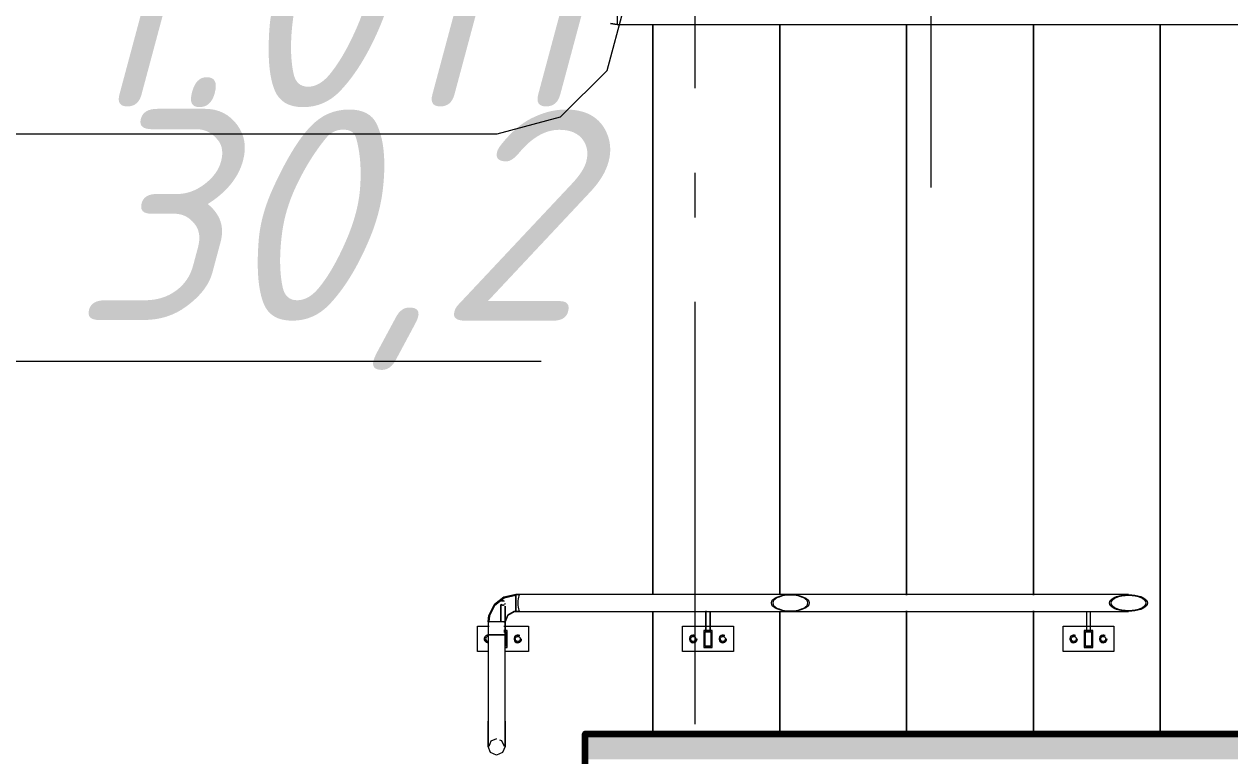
# Model space of a CAD drawing. Header units: millimetres. Extents: x -537608 to 253996, y -217170 to 186033.
# Drawn here: x -359614 to -356761, y -153092 to -151359 of the extents above; entities that cross this region are included whole.
import ezdxf

# ---------------------------------------------------------------- set-up
doc = ezdxf.new("R2010")
doc.units = ezdxf.units.MM
doc.layers.add('16) Лак 1.6м', color=160, linetype='Continuous', lineweight=90)
doc.layers.add('PDF _Геометрия', color=7, linetype='Continuous')
doc.layers.add('PDF _Текст', color=7, linetype='Continuous')
doc.layers.add('PDF _Сплошная заливка', color=7, linetype='Continuous', true_color=0xffffff)
doc.styles.add('PDF ISOCPEUR Italic', font='isocpeui.ttf')

msp = doc.modelspace()

# ---------------------------------------------------------------- hatches: boundary and pattern name
at = {"layer": 'PDF _Сплошная заливка', "true_color": 0x56bc34, "transparency": 33554559}
msp.add_hatch(color=85, dxfattribs=at).paths.add_polyline_path([(-354066.2018, -153099.6342), (-354066.2018, -153039.6335), (-358286.1998, -153039.6335), (-358286.1998, -153099.6342), (-354160.7768, -153099.6342)])

# ---------------------------------------------------------------- linework, layer by layer
at = {"layer": '16) Лак 1.6м'}
msp.add_lwpolyline([(-358286.1998, -154649.6346), (-358286.1998, -153039.6335), (-354006.1946, -153039.6335), (-354006.1946, -153039.6335)], dxfattribs=at)
at = {"layer": 'PDF _Геометрия', "color": 253, "lineweight": 9, "true_color": 0xaaaaaa}
for p, q in [((-358026.2004, -151510.7988), (-358026.2004, -150510.7987)), ((-358234.7269, -151468.7774), (-358194.5356, -151318.7768)), ((-358126.2008, -152710.4316), (-358126.2008, -151359.6334)), ((-358126.2008, -151359.6334), (-358126.2008, -152710.4316)), ((-357826.1995, -152709.9473), (-357826.1995, -151359.6334)), ((-357826.1995, -151359.6334), (-357826.1995, -152709.9473)), ((-357526.1982, -152711.3661), (-357526.1982, -151359.6334)), ((-357526.1982, -151359.6334), (-357526.1982, -152711.3661)), ((-357226.1968, -152711.056), (-357226.1968, -151359.6334)), ((-357226.1968, -151359.6334), (-357226.1968, -152711.056)), ((-356926.2041, -153039.6335), (-356926.2041, -151359.6334)), ((-356926.2041, -151359.6334), (-356926.2041, -153039.6335)), ((-358344.5362, -151578.5846), (-358234.7269, -151468.7774)), ((-358494.5283, -151618.7759), (-358344.5362, -151578.5846)), ((-359694.5336, -151618.7759), (-358494.5283, -151618.7759)), ((-358026.2004, -151816.6324), (-358026.2004, -151710.7997)), ((-358026.2004, -153016.6335), (-358026.2004, -152016.6333)), ((-359803.5678, -152156.8123), (-358390.6612, -152156.8123)), ((-358126.2008, -153039.6335), (-358126.2008, -152748.8361)), ((-358126.2008, -152748.8361), (-358126.2008, -153039.6335)), ((-357826.1995, -153039.6335), (-357826.1995, -152749.3205)), ((-357826.1995, -152749.3205), (-357826.1995, -153039.6335)), ((-357526.1982, -153039.6335), (-357526.1982, -152747.9017)), ((-357526.1982, -152747.9017), (-357526.1982, -153039.6335)), ((-357226.1968, -153039.6335), (-357226.1968, -152748.2117)), ((-357226.1968, -152748.2117), (-357226.1968, -153039.6335))]:
    msp.add_line(p, q, dxfattribs=at)
at = {"layer": 'PDF _Геометрия', "lineweight": 9}
for p, q in [((-357468.7573, -151279.6339), (-357468.7573, -151745.783)), ((-358211.1994, -151319.6336), (-358211.1994, -151359.6334)), ((-358226.7438, -151357.7474), (-358211.1994, -151359.6334)), ((-358211.1994, -151359.6334), (-358226.7438, -151357.7474)), ((-358211.1994, -151359.6334), (-354006.1946, -151359.6334)), ((-358478.8117, -152715.9109), (-358450.9439, -152709.6329)), ((-358450.9439, -152709.6329), (-358478.8117, -152715.9109)), ((-358478.4673, -152717.4093), (-358450.9439, -152711.1335)), ((-358450.9439, -152711.1335), (-358478.4673, -152717.4093)), ((-358441.2211, -152709.6329), (-358450.9439, -152709.6329)), ((-358450.9439, -152709.6329), (-358441.2211, -152709.6329)), ((-358450.9439, -152710.3154), (-358450.9439, -152709.6329)), ((-358450.9439, -152709.6329), (-358450.9439, -152710.3154)), ((-358450.9439, -152710.3154), (-358450.9439, -152709.6329)), ((-358450.9439, -152709.6329), (-358450.9439, -152710.3154)), ((-358450.9439, -152709.6329), (-358450.9439, -152710.3154)), ((-358450.9439, -152710.3154), (-358450.9439, -152709.6329)), ((-358450.9439, -152709.6329), (-358450.9439, -152710.3154)), ((-358450.9439, -152710.3154), (-358450.9439, -152709.6329)), ((-358450.9439, -152712.3133), (-358450.9439, -152710.3154)), ((-358450.9439, -152710.3154), (-358450.9439, -152712.3133)), ((-358450.9439, -152712.3133), (-358450.9439, -152710.3154)), ((-358450.9439, -152710.3154), (-358450.9439, -152712.3133)), ((-358450.9439, -152710.3154), (-358450.9439, -152712.3133)), ((-358450.9439, -152712.3133), (-358450.9439, -152710.3154)), ((-358450.9439, -152710.3154), (-358450.9439, -152712.3133)), ((-358450.9439, -152712.3133), (-358450.9439, -152710.3154)), ((-358450.9439, -152711.7643), (-358450.9439, -152711.1335)), ((-358450.9439, -152711.1335), (-358450.9439, -152711.7643)), ((-358450.9439, -152711.7643), (-358450.9439, -152711.1335)), ((-358450.9439, -152711.1335), (-358450.9439, -152711.7643)), ((-358450.9439, -152711.1335), (-358450.9439, -152711.7643)), ((-358450.9439, -152711.7643), (-358450.9439, -152711.1335)), ((-358450.9439, -152711.1335), (-358450.9439, -152711.7643)), ((-358450.9439, -152711.7643), (-358450.9439, -152711.1335)), ((-358450.9439, -152713.6115), (-358450.9439, -152711.7643)), ((-358450.9439, -152711.7643), (-358450.9439, -152713.6115)), ((-358450.9439, -152713.6115), (-358450.9439, -152711.7643)), ((-358450.9439, -152711.7643), (-358450.9439, -152713.6115)), ((-358450.9439, -152711.7643), (-358450.9439, -152713.6115)), ((-358450.9439, -152713.6115), (-358450.9439, -152711.7643)), ((-358450.9439, -152711.7643), (-358450.9439, -152713.6115)), ((-358450.9439, -152713.6115), (-358450.9439, -152711.7643)), ((-358450.9439, -152715.4911), (-358450.9439, -152712.3133)), ((-358450.9439, -152712.3133), (-358450.9439, -152715.4911)), ((-358450.9439, -152715.4911), (-358450.9439, -152712.3133)), ((-358450.9439, -152712.3133), (-358450.9439, -152715.4911)), ((-358450.9439, -152712.3133), (-358450.9439, -152715.4911)), ((-358450.9439, -152715.4911), (-358450.9439, -152712.3133)), ((-358450.9439, -152712.3133), (-358450.9439, -152715.4911)), ((-358450.9439, -152715.4911), (-358450.9439, -152712.3133)), ((-358443.5808, -152712.3133), (-358444.5625, -152715.4911)), ((-358442.444, -152710.3154), (-358443.5808, -152712.3133)), ((-358441.2211, -152709.6329), (-358442.444, -152710.3154)), ((-357801.2252, -152709.6329), (-358441.2211, -152709.6329)), ((-357001.2216, -152709.6329), (-357801.2252, -152709.6329)), ((-358514.0599, -152759.0884), (-358501.2972, -152733.5307)), ((-358501.2972, -152733.5307), (-358514.0599, -152759.0884)), ((-358512.8284, -152760.4125), (-358500.548, -152734.9926)), ((-358500.548, -152734.9926), (-358512.8284, -152760.4125)), ((-358501.2972, -152733.5307), (-358478.8117, -152715.9109)), ((-358478.8117, -152715.9109), (-358501.2972, -152733.5307)), ((-358500.548, -152734.9926), (-358478.4673, -152717.4093)), ((-358478.4673, -152717.4093), (-358500.548, -152734.9926)), ((-358485.9423, -152732.9128), (-358485.9423, -152738.2521)), ((-358485.9423, -152738.2521), (-358485.9423, -152732.9128)), ((-358485.9423, -152738.2521), (-358485.9423, -152754.6339)), ((-358485.9423, -152754.6339), (-358485.9423, -152738.2521)), ((-358484.4783, -152733.169), (-358485.2706, -152732.1334)), ((-358485.2706, -152732.1334), (-358484.4783, -152733.169)), ((-358483.4449, -152733.9634), (-358484.4783, -152733.169)), ((-358484.4783, -152733.169), (-358483.4449, -152733.9634)), ((-358483.4449, -152725.3042), (-358482.2392, -152724.8047)), ((-358482.2392, -152724.8047), (-358483.4449, -152725.3042)), ((-358482.2392, -152734.4629), (-358483.4449, -152733.9634)), ((-358483.4449, -152733.9634), (-358482.2392, -152734.4629)), ((-358482.2392, -152724.8047), (-358480.9389, -152724.6347)), ((-358480.9389, -152724.6347), (-358482.2392, -152724.8047)), ((-358480.9389, -152734.633), (-358482.2392, -152734.4629)), ((-358482.2392, -152734.4629), (-358480.9389, -152734.633)), ((-358480.9389, -152724.6347), (-358479.6471, -152724.8047)), ((-358479.6471, -152724.8047), (-358480.9389, -152724.6347)), ((-358480.9389, -152734.633), (-358479.6471, -152734.4629)), ((-358479.6471, -152734.4629), (-358480.9389, -152734.633)), ((-358479.6471, -152724.8047), (-358478.4414, -152725.3042)), ((-358478.4414, -152725.3042), (-358479.6471, -152724.8047)), ((-358479.6471, -152734.4629), (-358478.4414, -152733.9634)), ((-358478.4414, -152733.9634), (-358479.6471, -152734.4629)), ((-358476.1162, -152730.9277), (-358476.6157, -152732.1334)), ((-358476.6157, -152732.1334), (-358476.1162, -152730.9277)), ((-358475.944, -152751.0988), (-358475.944, -152736.9195)), ((-358475.944, -152736.9195), (-358475.944, -152751.0988)), ((-358450.9439, -152716.5525), (-358450.9439, -152713.6115)), ((-358450.9439, -152713.6115), (-358450.9439, -152716.5525)), ((-358450.9439, -152716.5525), (-358450.9439, -152713.6115)), ((-358450.9439, -152713.6115), (-358450.9439, -152716.5525)), ((-358450.9439, -152713.6115), (-358450.9439, -152716.5525)), ((-358450.9439, -152716.5525), (-358450.9439, -152713.6115)), ((-358450.9439, -152713.6115), (-358450.9439, -152716.5525)), ((-358450.9439, -152716.5525), (-358450.9439, -152713.6115)), ((-358450.9439, -152719.6334), (-358450.9439, -152715.4911)), ((-358450.9439, -152715.4911), (-358450.9439, -152719.6334)), ((-358450.9439, -152719.6334), (-358450.9439, -152715.4911)), ((-358450.9439, -152715.4911), (-358450.9439, -152719.6334)), ((-358450.9439, -152715.4911), (-358450.9439, -152719.6334)), ((-358450.9439, -152719.6334), (-358450.9439, -152715.4911)), ((-358450.9439, -152715.4911), (-358450.9439, -152719.6334)), ((-358450.9439, -152719.6334), (-358450.9439, -152715.4911)), ((-358450.9439, -152720.3826), (-358450.9439, -152716.5525)), ((-358450.9439, -152716.5525), (-358450.9439, -152720.3826)), ((-358450.9439, -152720.3826), (-358450.9439, -152716.5525)), ((-358450.9439, -152716.5525), (-358450.9439, -152720.3826)), ((-358450.9439, -152716.5525), (-358450.9439, -152720.3826)), ((-358450.9439, -152720.3826), (-358450.9439, -152716.5525)), ((-358450.9439, -152716.5525), (-358450.9439, -152720.3826)), ((-358450.9439, -152720.3826), (-358450.9439, -152716.5525)), ((-358450.9439, -152724.4581), (-358450.9439, -152719.6334)), ((-358450.9439, -152719.6334), (-358450.9439, -152724.4581)), ((-358450.9439, -152724.4581), (-358450.9439, -152719.6334)), ((-358450.9439, -152719.6334), (-358450.9439, -152724.4581)), ((-358450.9439, -152719.6334), (-358450.9439, -152724.4581)), ((-358450.9439, -152724.4581), (-358450.9439, -152719.6334)), ((-358450.9439, -152719.6334), (-358450.9439, -152724.4581)), ((-358450.9439, -152724.4581), (-358450.9439, -152719.6334)), ((-358450.9439, -152724.8457), (-358450.9439, -152720.3826)), ((-358450.9439, -152720.3826), (-358450.9439, -152724.8457)), ((-358450.9439, -152724.8457), (-358450.9439, -152720.3826)), ((-358450.9439, -152720.3826), (-358450.9439, -152724.8457)), ((-358450.9439, -152720.3826), (-358450.9439, -152724.8457)), ((-358450.9439, -152724.8457), (-358450.9439, -152720.3826)), ((-358450.9439, -152720.3826), (-358450.9439, -152724.8457)), ((-358450.9439, -152724.8457), (-358450.9439, -152720.3826)), ((-358450.9439, -152729.6338), (-358450.9439, -152724.4581)), ((-358450.9439, -152724.4581), (-358450.9439, -152729.6338)), ((-358450.9439, -152729.6338), (-358450.9439, -152724.4581)), ((-358450.9439, -152724.4581), (-358450.9439, -152729.6338)), ((-358450.9439, -152724.4581), (-358450.9439, -152729.6338)), ((-358450.9439, -152729.6338), (-358450.9439, -152724.4581)), ((-358450.9439, -152724.4581), (-358450.9439, -152729.6338)), ((-358450.9439, -152729.6338), (-358450.9439, -152724.4581)), ((-358450.9439, -152729.6338), (-358450.9439, -152724.8457)), ((-358450.9439, -152724.8457), (-358450.9439, -152729.6338)), ((-358450.9439, -152729.6338), (-358450.9439, -152724.8457)), ((-358450.9439, -152724.8457), (-358450.9439, -152729.6338)), ((-358450.9439, -152724.8457), (-358450.9439, -152729.6338)), ((-358450.9439, -152729.6338), (-358450.9439, -152724.8457)), ((-358450.9439, -152724.8457), (-358450.9439, -152729.6338)), ((-358450.9439, -152729.6338), (-358450.9439, -152724.8457)), ((-358450.9439, -152729.6338), (-358450.9439, -152734.8096)), ((-358450.9439, -152734.8096), (-358450.9439, -152729.6338)), ((-358450.9439, -152729.6338), (-358450.9439, -152734.422)), ((-358450.9439, -152734.422), (-358450.9439, -152729.6338)), ((-358450.9439, -152729.6338), (-358450.9439, -152734.8096)), ((-358450.9439, -152734.8096), (-358450.9439, -152729.6338)), ((-358450.9439, -152729.6338), (-358450.9439, -152734.422)), ((-358450.9439, -152734.422), (-358450.9439, -152729.6338)), ((-358450.9439, -152729.6338), (-358450.9439, -152734.8096)), ((-358450.9439, -152734.8096), (-358450.9439, -152729.6338)), ((-358450.9439, -152729.6338), (-358450.9439, -152734.422)), ((-358450.9439, -152734.422), (-358450.9439, -152729.6338)), ((-358450.9439, -152729.6338), (-358450.9439, -152734.8096)), ((-358450.9439, -152734.8096), (-358450.9439, -152729.6338)), ((-358450.9439, -152729.6338), (-358450.9439, -152734.422)), ((-358450.9439, -152734.422), (-358450.9439, -152729.6338)), ((-358450.9439, -152734.422), (-358450.9439, -152738.883)), ((-358450.9439, -152738.883), (-358450.9439, -152734.422)), ((-358450.9439, -152734.422), (-358450.9439, -152738.883)), ((-358450.9439, -152738.883), (-358450.9439, -152734.422)), ((-358450.9439, -152734.422), (-358450.9439, -152738.883)), ((-358450.9439, -152738.883), (-358450.9439, -152734.422)), ((-358450.9439, -152734.422), (-358450.9439, -152738.883)), ((-358450.9439, -152738.883), (-358450.9439, -152734.422)), ((-358450.9439, -152734.8096), (-358450.9439, -152739.6343)), ((-358450.9439, -152739.6343), (-358450.9439, -152734.8096)), ((-358450.9439, -152734.8096), (-358450.9439, -152739.6343)), ((-358450.9439, -152739.6343), (-358450.9439, -152734.8096)), ((-358450.9439, -152734.8096), (-358450.9439, -152739.6343)), ((-358450.9439, -152739.6343), (-358450.9439, -152734.8096)), ((-358450.9439, -152734.8096), (-358450.9439, -152739.6343)), ((-358450.9439, -152739.6343), (-358450.9439, -152734.8096)), ((-358450.9439, -152738.883), (-358450.9439, -152742.7152)), ((-358450.9439, -152742.7152), (-358450.9439, -152738.883)), ((-358450.9439, -152738.883), (-358450.9439, -152742.7152)), ((-358450.9439, -152742.7152), (-358450.9439, -152738.883)), ((-358450.9439, -152738.883), (-358450.9439, -152742.7152)), ((-358450.9439, -152742.7152), (-358450.9439, -152738.883)), ((-358450.9439, -152738.883), (-358450.9439, -152742.7152)), ((-358450.9439, -152742.7152), (-358450.9439, -152738.883)), ((-358450.9439, -152739.6343), (-358450.9439, -152743.7766)), ((-358450.9439, -152743.7766), (-358450.9439, -152739.6343)), ((-358450.9439, -152739.6343), (-358450.9439, -152743.7766)), ((-358450.9439, -152743.7766), (-358450.9439, -152739.6343)), ((-358450.9439, -152739.6343), (-358450.9439, -152743.7766)), ((-358450.9439, -152743.7766), (-358450.9439, -152739.6343)), ((-358450.9439, -152739.6343), (-358450.9439, -152743.7766)), ((-358450.9439, -152743.7766), (-358450.9439, -152739.6343)), ((-358445.7854, -152724.4581), (-358445.9404, -152729.6338)), ((-358445.9404, -152729.6338), (-358445.7854, -152734.8096)), ((-358445.3118, -152719.6334), (-358445.7854, -152724.4581)), ((-358445.7854, -152734.8096), (-358445.3118, -152739.6343)), ((-358444.5625, -152715.4911), (-358445.3118, -152719.6334)), ((-358445.3118, -152739.6343), (-358444.5625, -152743.7766)), ((-358515.9459, -152774.6327), (-358514.0599, -152759.0884)), ((-358514.0599, -152759.0884), (-358515.9459, -152774.6327)), ((-358514.4388, -152774.6327), (-358512.8284, -152760.4125)), ((-358512.8284, -152760.4125), (-358514.4388, -152774.6327)), ((-358485.9423, -152754.6339), (-358485.9423, -152774.6327)), ((-358485.9423, -152774.6327), (-358485.9423, -152754.6339)), ((-358475.944, -152754.6339), (-358475.944, -152751.0988)), ((-358475.944, -152751.0988), (-358475.944, -152754.6339)), ((-358475.944, -152754.6339), (-358475.944, -152794.6337)), ((-358475.944, -152794.6337), (-358475.944, -152754.6339)), ((-358475.944, -152774.6327), (-358469.8296, -152758.253)), ((-358469.8296, -152758.253), (-358475.944, -152774.6327)), ((-358469.8296, -152758.253), (-358454.4748, -152749.8846)), ((-358454.4748, -152749.8846), (-358469.8296, -152758.253)), ((-358454.4748, -152749.8846), (-358450.9439, -152749.6326)), ((-358450.9439, -152749.6326), (-358454.4748, -152749.8846)), ((-358450.9439, -152742.7152), (-358450.9439, -152745.6561)), ((-358450.9439, -152745.6561), (-358450.9439, -152742.7152)), ((-358450.9439, -152742.7152), (-358450.9439, -152745.6561)), ((-358450.9439, -152745.6561), (-358450.9439, -152742.7152)), ((-358450.9439, -152742.7152), (-358450.9439, -152745.6561)), ((-358450.9439, -152745.6561), (-358450.9439, -152742.7152)), ((-358450.9439, -152742.7152), (-358450.9439, -152745.6561)), ((-358450.9439, -152745.6561), (-358450.9439, -152742.7152)), ((-358450.9439, -152743.7766), (-358450.9439, -152746.9544)), ((-358450.9439, -152746.9544), (-358450.9439, -152743.7766)), ((-358450.9439, -152743.7766), (-358450.9439, -152746.9544)), ((-358450.9439, -152746.9544), (-358450.9439, -152743.7766)), ((-358450.9439, -152743.7766), (-358450.9439, -152746.9544)), ((-358450.9439, -152746.9544), (-358450.9439, -152743.7766)), ((-358450.9439, -152743.7766), (-358450.9439, -152746.9544)), ((-358450.9439, -152746.9544), (-358450.9439, -152743.7766)), ((-358450.9439, -152745.6561), (-358450.9439, -152747.5034)), ((-358450.9439, -152747.5034), (-358450.9439, -152745.6561)), ((-358450.9439, -152745.6561), (-358450.9439, -152747.5034)), ((-358450.9439, -152747.5034), (-358450.9439, -152745.6561)), ((-358450.9439, -152745.6561), (-358450.9439, -152747.5034)), ((-358450.9439, -152747.5034), (-358450.9439, -152745.6561)), ((-358450.9439, -152745.6561), (-358450.9439, -152747.5034)), ((-358450.9439, -152747.5034), (-358450.9439, -152745.6561)), ((-358450.9439, -152746.9544), (-358450.9439, -152748.9523)), ((-358450.9439, -152748.9523), (-358450.9439, -152746.9544)), ((-358450.9439, -152746.9544), (-358450.9439, -152748.9523)), ((-358450.9439, -152748.9523), (-358450.9439, -152746.9544)), ((-358450.9439, -152746.9544), (-358450.9439, -152748.9523)), ((-358450.9439, -152748.9523), (-358450.9439, -152746.9544)), ((-358450.9439, -152746.9544), (-358450.9439, -152748.9523)), ((-358450.9439, -152748.9523), (-358450.9439, -152746.9544)), ((-358450.9439, -152747.5034), (-358450.9439, -152748.1342)), ((-358450.9439, -152748.1342), (-358450.9439, -152747.5034)), ((-358450.9439, -152747.5034), (-358450.9439, -152748.1342)), ((-358450.9439, -152748.1342), (-358450.9439, -152747.5034)), ((-358450.9439, -152747.5034), (-358450.9439, -152748.1342)), ((-358450.9439, -152748.1342), (-358450.9439, -152747.5034)), ((-358450.9439, -152747.5034), (-358450.9439, -152748.1342)), ((-358450.9439, -152748.1342), (-358450.9439, -152747.5034)), ((-358450.9439, -152748.9523), (-358450.9439, -152749.6326)), ((-358450.9439, -152749.6326), (-358450.9439, -152748.9523)), ((-358450.9439, -152748.9523), (-358450.9439, -152749.6326)), ((-358450.9439, -152749.6326), (-358450.9439, -152748.9523)), ((-358450.9439, -152748.9523), (-358450.9439, -152749.6326)), ((-358450.9439, -152749.6326), (-358450.9439, -152748.9523)), ((-358450.9439, -152748.9523), (-358450.9439, -152749.6326)), ((-358450.9439, -152749.6326), (-358450.9439, -152748.9523)), ((-358441.2211, -152749.6326), (-358450.9439, -152749.6326)), ((-358450.9439, -152749.6326), (-358441.2211, -152749.6326)), ((-358444.5625, -152743.7766), (-358443.5808, -152746.9544)), ((-358443.5808, -152746.9544), (-358442.444, -152748.9523)), ((-358442.444, -152748.9523), (-358441.2211, -152749.6326)), ((-358441.2211, -152749.6326), (-357801.2252, -152749.6326)), ((-358000.9419, -152747.9942), (-358000.9419, -152754.6339)), ((-358000.9419, -152754.6339), (-358000.9419, -152748.7887)), ((-358000.9419, -152754.6339), (-358000.9419, -152794.6337)), ((-358000.9419, -152794.6337), (-358000.9419, -152754.6339)), ((-357990.9436, -152754.6339), (-357990.9436, -152751.0988)), ((-357990.9436, -152751.0988), (-357990.9436, -152754.6339)), ((-357990.9436, -152754.6339), (-357990.9436, -152794.6337)), ((-357990.9436, -152794.6337), (-357990.9436, -152754.6339)), ((-357801.2252, -152749.6326), (-357001.2216, -152749.6326)), ((-357100.9379, -152749.3054), (-357100.9379, -152754.6339)), ((-357100.9379, -152754.6339), (-357100.9379, -152794.6337)), ((-357090.9396, -152754.6339), (-357090.9396, -152751.0988)), ((-357090.9396, -152794.6337), (-357090.9396, -152754.6339)), ((-358540.946, -152844.6339), (-358540.946, -152784.6332)), ((-358540.946, -152784.6332), (-358513.259, -152784.6332)), ((-358515.257, -152774.6327), (-358515.9459, -152774.6327)), ((-358515.9459, -152774.6327), (-358515.257, -152774.6327)), ((-358515.257, -152774.6327), (-358515.9459, -152774.6327)), ((-358515.9459, -152774.6327), (-358515.9459, -152804.6342)), ((-358515.4378, -152774.6327), (-358515.9459, -152774.6327)), ((-358515.9459, -152774.6327), (-358515.4378, -152774.6327)), ((-358515.257, -152774.6327), (-358515.9459, -152774.6327)), ((-358515.9459, -152774.6327), (-358515.9459, -152804.6342)), ((-358515.257, -152774.6327), (-358515.9459, -152774.6327)), ((-358515.9459, -152774.6327), (-358515.257, -152774.6327)), ((-358513.9651, -152774.6327), (-358515.4378, -152774.6327)), ((-358515.4378, -152774.6327), (-358513.9651, -152774.6327)), ((-358513.259, -152774.6327), (-358515.257, -152774.6327)), ((-358515.257, -152774.6327), (-358513.259, -152774.6327)), ((-358513.259, -152774.6327), (-358515.257, -152774.6327)), ((-358513.259, -152774.6327), (-358515.257, -152774.6327)), ((-358513.259, -152774.6327), (-358515.257, -152774.6327)), ((-358515.257, -152774.6327), (-358513.259, -152774.6327)), ((-358514.4388, -152774.6327), (-358513.8102, -152774.6327)), ((-358513.8102, -152774.6327), (-358514.4388, -152774.6327)), ((-358513.8102, -152774.6327), (-358514.4388, -152774.6327)), ((-358514.4388, -152774.6327), (-358513.8102, -152774.6327)), ((-358514.4388, -152774.6327), (-358513.8102, -152774.6327)), ((-358513.8102, -152774.6327), (-358514.4388, -152774.6327)), ((-358513.8102, -152774.6327), (-358514.4388, -152774.6327)), ((-358514.4388, -152774.6327), (-358513.8102, -152774.6327)), ((-358510.0813, -152774.6327), (-358513.259, -152774.6327)), ((-358510.0813, -152774.6327), (-358513.259, -152774.6327)), ((-358505.939, -152774.6327), (-358510.0813, -152774.6327)), ((-358505.939, -152774.6327), (-358510.0813, -152774.6327)), ((-358501.1163, -152774.6327), (-358505.939, -152774.6327)), ((-358501.1163, -152774.6327), (-358505.939, -152774.6327)), ((-358495.9406, -152774.6327), (-358501.1163, -152774.6327)), ((-358495.9406, -152774.6327), (-358501.1163, -152774.6327)), ((-358490.7649, -152774.6327), (-358495.9406, -152774.6327)), ((-358491.4883, -152774.6327), (-358495.9406, -152774.6327)), ((-358487.2599, -152774.6327), (-358491.4883, -152774.6327)), ((-358485.9423, -152774.6327), (-358490.7649, -152774.6327)), ((-358481.8, -152774.6327), (-358485.9423, -152774.6327)), ((-358482.5321, -152774.6327), (-358483.4707, -152774.6327)), ((-358478.6223, -152774.6327), (-358481.8, -152774.6327)), ((-358478.6223, -152774.6327), (-358476.6243, -152774.6327)), ((-358476.6243, -152774.6327), (-358478.6223, -152774.6327)), ((-358478.6223, -152774.6327), (-358476.6243, -152774.6327)), ((-358476.6243, -152774.6327), (-358478.6223, -152774.6327)), ((-358478.6223, -152774.6327), (-358476.6243, -152774.6327)), ((-358476.6243, -152774.6327), (-358478.6223, -152774.6327)), ((-358478.6223, -152784.6332), (-358420.9403, -152784.6332)), ((-358470.9405, -152794.6337), (-358478.6223, -152794.6337)), ((-358478.6223, -152794.6337), (-358470.9405, -152794.6337)), ((-358473.9461, -152797.6327), (-358478.6223, -152797.6327)), ((-358478.6223, -152797.6327), (-358473.9461, -152797.6327)), ((-358478.4414, -152794.6337), (-358477.408, -152794.6337)), ((-358477.408, -152794.6337), (-358478.4414, -152794.6337)), ((-358478.4414, -152794.6337), (-358477.408, -152794.6337)), ((-358477.408, -152794.6337), (-358478.4414, -152794.6337)), ((-358478.0711, -152774.6327), (-358477.4424, -152774.6327)), ((-358477.4424, -152774.6327), (-358478.0711, -152774.6327)), ((-358478.0711, -152774.6327), (-358477.4424, -152774.6327)), ((-358477.4424, -152774.6327), (-358478.0711, -152774.6327)), ((-358478.0711, -152774.6327), (-358477.4424, -152774.6327)), ((-358477.4424, -152774.6327), (-358478.0711, -152774.6327)), ((-358478.0711, -152774.6327), (-358477.4424, -152774.6327)), ((-358477.4424, -152774.6327), (-358478.0711, -152774.6327)), ((-358476.4435, -152774.6327), (-358477.9247, -152774.6327)), ((-358477.9247, -152774.6327), (-358476.4435, -152774.6327)), ((-358477.408, -152794.6337), (-358476.6157, -152794.6337)), ((-358476.6157, -152794.6337), (-358477.408, -152794.6337)), ((-358477.408, -152794.6337), (-358476.6157, -152794.6337)), ((-358476.6157, -152794.6337), (-358477.408, -152794.6337)), ((-358476.6243, -152774.6327), (-358475.944, -152774.6327)), ((-358475.944, -152774.6327), (-358476.6243, -152774.6327)), ((-358476.6243, -152774.6327), (-358475.944, -152774.6327)), ((-358475.944, -152774.6327), (-358476.6243, -152774.6327)), ((-358476.6243, -152774.6327), (-358475.944, -152774.6327)), ((-358475.944, -152774.6327), (-358476.6243, -152774.6327)), ((-358476.6157, -152794.6337), (-358476.1162, -152794.6337)), ((-358476.1162, -152794.6337), (-358476.6157, -152794.6337)), ((-358476.6157, -152794.6337), (-358476.1162, -152794.6337)), ((-358476.1162, -152794.6337), (-358476.6157, -152794.6337)), ((-358475.944, -152774.6327), (-358476.4435, -152774.6327)), ((-358476.4435, -152774.6327), (-358475.944, -152774.6327)), ((-358476.1162, -152794.6337), (-358475.944, -152794.6337)), ((-358475.944, -152794.6337), (-358476.1162, -152794.6337)), ((-358476.1162, -152794.6337), (-358475.944, -152794.6337)), ((-358475.944, -152794.6337), (-358476.1162, -152794.6337)), ((-358475.944, -152804.6342), (-358475.944, -152774.6327)), ((-358475.944, -152774.6327), (-358475.944, -152804.6342)), ((-358473.9461, -152797.6327), (-358473.9461, -152831.6344)), ((-358470.9405, -152834.6335), (-358470.9405, -152794.6337)), ((-358420.9403, -152784.6332), (-358420.9403, -152844.6339)), ((-358055.9456, -152844.6339), (-358055.9456, -152784.6332)), ((-358055.9456, -152784.6332), (-357935.9399, -152784.6332)), ((-358005.9454, -152794.6337), (-357985.9401, -152794.6337)), ((-357985.9401, -152794.6337), (-358005.9454, -152794.6337)), ((-358005.9454, -152794.6337), (-358005.9454, -152834.6335)), ((-357988.9456, -152797.6327), (-358002.9398, -152797.6327)), ((-358002.9398, -152797.6327), (-357988.9456, -152797.6327)), ((-358002.9398, -152831.6344), (-358002.9398, -152797.6327)), ((-358000.7696, -152794.6337), (-358000.9419, -152794.6337)), ((-358000.9419, -152794.6337), (-358000.7696, -152794.6337)), ((-358000.7696, -152794.6337), (-358000.9419, -152794.6337)), ((-358000.9419, -152794.6337), (-358000.7696, -152794.6337)), ((-358000.2702, -152794.6337), (-358000.7696, -152794.6337)), ((-358000.7696, -152794.6337), (-358000.2702, -152794.6337)), ((-358000.2702, -152794.6337), (-358000.7696, -152794.6337)), ((-358000.7696, -152794.6337), (-358000.2702, -152794.6337)), ((-357999.4779, -152794.6337), (-358000.2702, -152794.6337)), ((-358000.2702, -152794.6337), (-357999.4779, -152794.6337)), ((-357999.4779, -152794.6337), (-358000.2702, -152794.6337)), ((-358000.2702, -152794.6337), (-357999.4779, -152794.6337)), ((-357998.4444, -152794.6337), (-357999.4779, -152794.6337)), ((-357999.4779, -152794.6337), (-357998.4444, -152794.6337)), ((-357998.4444, -152794.6337), (-357999.4779, -152794.6337)), ((-357999.4779, -152794.6337), (-357998.4444, -152794.6337)), ((-357997.2388, -152794.6337), (-357998.4444, -152794.6337)), ((-357998.4444, -152794.6337), (-357997.2388, -152794.6337)), ((-357997.2388, -152794.6337), (-357998.4444, -152794.6337)), ((-357998.4444, -152794.6337), (-357997.2388, -152794.6337)), ((-357995.9384, -152794.6337), (-357997.2388, -152794.6337)), ((-357997.2388, -152794.6337), (-357995.9384, -152794.6337)), ((-357995.9384, -152794.6337), (-357997.2388, -152794.6337)), ((-357997.2388, -152794.6337), (-357995.9384, -152794.6337)), ((-357995.9384, -152794.6337), (-357994.6466, -152794.6337)), ((-357994.6466, -152794.6337), (-357995.9384, -152794.6337)), ((-357995.9384, -152794.6337), (-357994.6466, -152794.6337)), ((-357994.6466, -152794.6337), (-357995.9384, -152794.6337)), ((-357994.6466, -152794.6337), (-357993.441, -152794.6337)), ((-357993.441, -152794.6337), (-357994.6466, -152794.6337)), ((-357994.6466, -152794.6337), (-357993.441, -152794.6337)), ((-357993.441, -152794.6337), (-357994.6466, -152794.6337)), ((-357993.441, -152794.6337), (-357992.4076, -152794.6337)), ((-357992.4076, -152794.6337), (-357993.441, -152794.6337)), ((-357993.441, -152794.6337), (-357992.4076, -152794.6337)), ((-357992.4076, -152794.6337), (-357993.441, -152794.6337)), ((-357992.4076, -152794.6337), (-357991.6153, -152794.6337)), ((-357991.6153, -152794.6337), (-357992.4076, -152794.6337)), ((-357992.4076, -152794.6337), (-357991.6153, -152794.6337)), ((-357991.6153, -152794.6337), (-357992.4076, -152794.6337)), ((-357991.6153, -152794.6337), (-357991.1158, -152794.6337)), ((-357991.1158, -152794.6337), (-357991.6153, -152794.6337)), ((-357991.6153, -152794.6337), (-357991.1158, -152794.6337)), ((-357991.1158, -152794.6337), (-357991.6153, -152794.6337)), ((-357991.1158, -152794.6337), (-357990.9436, -152794.6337)), ((-357990.9436, -152794.6337), (-357991.1158, -152794.6337)), ((-357991.1158, -152794.6337), (-357990.9436, -152794.6337)), ((-357990.9436, -152794.6337), (-357991.1158, -152794.6337)), ((-357988.9456, -152797.6327), (-357988.9456, -152831.6344)), ((-357985.9401, -152834.6335), (-357985.9401, -152794.6337)), ((-357935.9399, -152784.6332), (-357935.9399, -152844.6339)), ((-357155.9416, -152844.6339), (-357155.9416, -152784.6332)), ((-357155.9416, -152784.6332), (-357035.9445, -152784.6332)), ((-357105.9413, -152794.6337), (-357085.9447, -152794.6337)), ((-357085.9447, -152794.6337), (-357105.9413, -152794.6337)), ((-357105.9413, -152794.6337), (-357105.9413, -152834.6335)), ((-357088.9417, -152797.6327), (-357102.9445, -152797.6327)), ((-357102.9445, -152797.6327), (-357088.9417, -152797.6327)), ((-357102.9445, -152831.6344), (-357102.9445, -152797.6327)), ((-357100.7743, -152794.6337), (-357100.9379, -152794.6337)), ((-357100.9379, -152794.6337), (-357100.7743, -152794.6337)), ((-357100.2748, -152794.6337), (-357100.7743, -152794.6337)), ((-357100.7743, -152794.6337), (-357100.2748, -152794.6337)), ((-357099.4739, -152794.6337), (-357100.2748, -152794.6337)), ((-357100.2748, -152794.6337), (-357099.4739, -152794.6337)), ((-357098.4405, -152794.6337), (-357099.4739, -152794.6337)), ((-357099.4739, -152794.6337), (-357098.4405, -152794.6337)), ((-357097.2348, -152794.6337), (-357098.4405, -152794.6337)), ((-357098.4405, -152794.6337), (-357097.2348, -152794.6337)), ((-357095.9431, -152794.6337), (-357097.2348, -152794.6337)), ((-357097.2348, -152794.6337), (-357095.9431, -152794.6337)), ((-357095.9431, -152794.6337), (-357094.6513, -152794.6337)), ((-357094.6513, -152794.6337), (-357095.9431, -152794.6337)), ((-357094.6513, -152794.6337), (-357093.4456, -152794.6337)), ((-357093.4456, -152794.6337), (-357094.6513, -152794.6337)), ((-357093.4456, -152794.6337), (-357092.4036, -152794.6337)), ((-357092.4036, -152794.6337), (-357093.4456, -152794.6337)), ((-357092.4036, -152794.6337), (-357091.6113, -152794.6337)), ((-357091.6113, -152794.6337), (-357092.4036, -152794.6337)), ((-357091.6113, -152794.6337), (-357091.1118, -152794.6337)), ((-357091.1118, -152794.6337), (-357091.6113, -152794.6337)), ((-357091.1118, -152794.6337), (-357090.9396, -152794.6337)), ((-357090.9396, -152794.6337), (-357091.1118, -152794.6337)), ((-357088.9417, -152797.6327), (-357088.9417, -152831.6344)), ((-357085.9447, -152834.6335), (-357085.9447, -152794.6337)), ((-357035.9445, -152784.6332), (-357035.9445, -152844.6339)), ((-358524.6352, -152812.3052), (-358524.9452, -152814.6347)), ((-358524.9452, -152814.6347), (-358524.6352, -152812.3052)), ((-358524.9452, -152814.6347), (-358524.6352, -152816.9642)), ((-358524.6352, -152816.9642), (-358524.9452, -152814.6347)), ((-358523.7396, -152810.1329), (-358524.6352, -152812.3052)), ((-358524.6352, -152816.9642), (-358523.7396, -152819.1344)), ((-358523.7396, -152819.1344), (-358524.6352, -152816.9642)), ((-358523.7396, -152810.1329), (-358522.31, -152808.2705)), ((-358522.31, -152808.2705), (-358523.7396, -152810.1329)), ((-358523.7396, -152819.1344), (-358522.31, -152820.9966)), ((-358522.31, -152820.9966), (-358523.7396, -152819.1344)), ((-358522.31, -152808.2705), (-358520.4412, -152806.8388)), ((-358520.4412, -152806.8388), (-358522.31, -152808.2705)), ((-358522.31, -152820.9966), (-358520.4412, -152822.4283)), ((-358520.4412, -152822.4283), (-358522.31, -152820.9966)), ((-358520.4412, -152806.8388), (-358518.271, -152805.941)), ((-358518.271, -152805.941), (-358520.4412, -152806.8388)), ((-358520.4412, -152822.4283), (-358518.271, -152823.3261)), ((-358518.271, -152823.3261), (-358520.4412, -152822.4283)), ((-358518.271, -152805.941), (-358515.9459, -152805.6332)), ((-358515.9459, -152805.6332), (-358518.271, -152805.941)), ((-358518.271, -152823.3261), (-358515.9459, -152823.634)), ((-358515.9459, -152823.634), (-358518.271, -152823.3261)), ((-358515.9459, -152804.6342), (-358515.257, -152804.6342)), ((-358515.257, -152804.6342), (-358515.9459, -152804.6342)), ((-358515.9459, -152804.6342), (-358515.9459, -153009.6342)), ((-358515.257, -152804.6342), (-358513.259, -152804.6342)), ((-358513.259, -152804.6342), (-358515.257, -152804.6342)), ((-358513.259, -152804.6342), (-358510.0813, -152804.6342)), ((-358510.0813, -152804.6342), (-358513.259, -152804.6342)), ((-358510.0813, -152804.6342), (-358505.939, -152804.6342)), ((-358505.939, -152804.6342), (-358510.0813, -152804.6342)), ((-358505.939, -152804.6342), (-358501.1163, -152804.6342)), ((-358501.1163, -152804.6342), (-358505.939, -152804.6342)), ((-358501.1163, -152804.6342), (-358495.9406, -152804.6342)), ((-358495.9406, -152804.6342), (-358501.1163, -152804.6342)), ((-358490.7649, -152804.6342), (-358495.9406, -152804.6342)), ((-358495.9406, -152804.6342), (-358490.7649, -152804.6342)), ((-358485.9423, -152804.6342), (-358490.7649, -152804.6342)), ((-358490.7649, -152804.6342), (-358485.9423, -152804.6342)), ((-358481.8, -152804.6342), (-358485.9423, -152804.6342)), ((-358485.9423, -152804.6342), (-358481.8, -152804.6342)), ((-358478.6223, -152804.6342), (-358481.8, -152804.6342)), ((-358481.8, -152804.6342), (-358478.6223, -152804.6342)), ((-358476.6243, -152804.6342), (-358478.6223, -152804.6342)), ((-358478.6223, -152804.6342), (-358476.6243, -152804.6342)), ((-358475.944, -152804.6342), (-358476.6243, -152804.6342)), ((-358476.6243, -152804.6342), (-358475.944, -152804.6342)), ((-358475.944, -153009.6342), (-358475.944, -152804.6342)), ((-358453.7341, -152810.1329), (-358452.3046, -152808.2705)), ((-358452.3046, -152808.2705), (-358450.4444, -152806.8388)), ((-358450.4444, -152806.8388), (-358448.2742, -152805.941)), ((-358448.2742, -152805.941), (-358445.9404, -152805.6332)), ((-358445.9404, -152805.6332), (-358441.445, -152806.8388)), ((-358038.7391, -152810.1329), (-358037.3096, -152808.2705)), ((-358037.3096, -152808.2705), (-358035.4408, -152806.8388)), ((-358035.4408, -152806.8388), (-358033.2707, -152805.941)), ((-358033.2707, -152805.941), (-358030.9455, -152805.6332)), ((-358030.9455, -152805.6332), (-358026.4415, -152806.8388)), ((-357968.7337, -152810.1329), (-357967.3041, -152808.2705)), ((-357967.3041, -152808.2705), (-357965.444, -152806.8388)), ((-357965.444, -152806.8388), (-357963.2738, -152805.941)), ((-357963.2738, -152805.941), (-357960.94, -152805.6332)), ((-357960.94, -152805.6332), (-357956.4446, -152806.8388)), ((-357138.7352, -152810.1329), (-357137.3056, -152808.2705)), ((-357137.3056, -152808.2705), (-357135.4454, -152806.8388)), ((-357135.4454, -152806.8388), (-357133.2753, -152805.941)), ((-357133.2753, -152805.941), (-357130.9415, -152805.6332)), ((-357130.9415, -152805.6332), (-357126.4461, -152806.8388)), ((-357068.7383, -152810.1329), (-357067.3088, -152808.2705)), ((-357067.3088, -152808.2705), (-357065.44, -152806.8388)), ((-357065.44, -152806.8388), (-357063.2698, -152805.941)), ((-357063.2698, -152805.941), (-357060.9446, -152805.6332)), ((-357060.9446, -152805.6332), (-357056.4406, -152806.8388)), ((-358514.8694, -152844.6339), (-358540.946, -152844.6339)), ((-358470.9405, -152834.6335), (-358476.6243, -152834.6335)), ((-358476.6243, -152834.6335), (-358470.9405, -152834.6335)), ((-358420.9403, -152844.6339), (-358476.6243, -152844.6339)), ((-357935.9399, -152844.6339), (-358055.9456, -152844.6339)), ((-357985.9401, -152834.6335), (-358005.9454, -152834.6335)), ((-358005.9454, -152834.6335), (-357985.9401, -152834.6335)), ((-358002.9398, -152831.6344), (-357988.9456, -152831.6344)), ((-357988.9456, -152831.6344), (-358002.9398, -152831.6344)), ((-357035.9445, -152844.6339), (-357155.9416, -152844.6339)), ((-357085.9447, -152834.6335), (-357105.9413, -152834.6335)), ((-357105.9413, -152834.6335), (-357085.9447, -152834.6335)), ((-357102.9445, -152831.6344), (-357088.9417, -152831.6344)), ((-357088.9417, -152831.6344), (-357102.9445, -152831.6344)), ((-358515.9459, -153020.8016), (-358515.9459, -153009.6342)), ((-358515.9459, -153009.6342), (-358515.9459, -153036.3351)), ((-358515.9459, -153045.8684), (-358515.9459, -153020.8016)), ((-358475.944, -153020.8016), (-358475.944, -153009.6342)), ((-358475.944, -153009.6342), (-358475.944, -153036.3351)), ((-358475.944, -153045.8684), (-358475.944, -153020.8016)), ((-358515.9459, -153036.3351), (-358515.9459, -153057.4578)), ((-358515.9459, -153063.3655), (-358515.9459, -153045.8684)), ((-358495.9406, -153051.1346), (-358509.599, -153057.1564)), ((-358483.4621, -153055.9744), (-358488.0177, -153054.2069)), ((-358475.944, -153036.3351), (-358475.944, -153057.4578)), ((-358475.944, -153063.3655), (-358475.944, -153045.8684)), ((-354066.2018, -153039.6335), (-358286.1998, -153039.6335)), ((-358286.1998, -153039.6335), (-358286.1998, -153099.6342)), ((-358515.9459, -153057.4578), (-358515.9459, -153068.5865)), ((-358515.9459, -153069.6327), (-358515.9459, -153063.3655)), ((-358515.9459, -153068.5865), (-358515.9459, -153069.6327)), ((-358510.2707, -153083.5839), (-358515.9459, -153069.6327)), ((-358509.599, -153057.1564), (-358514.4388, -153069.6327)), ((-358477.4424, -153069.6327), (-358483.4621, -153055.9744)), ((-358475.944, -153069.6327), (-358481.9895, -153083.965)), ((-358475.944, -153057.4578), (-358475.944, -153068.5865)), ((-358475.944, -153069.6327), (-358475.944, -153063.3655)), ((-358475.944, -153068.5865), (-358475.944, -153069.6327)), ((-358495.9406, -153089.6337), (-358510.2707, -153083.5839)), ((-358481.9895, -153083.965), (-358495.9406, -153089.6337))]:
    msp.add_line(p, q, dxfattribs=at)
at = {"layer": 'PDF _Геометрия', "lineweight": 20}
for p, q in [((-357815.3658, -152712.2487), (-357821.9022, -152713.6115)), ((-357808.4075, -152711.4156), (-357815.3658, -152712.2487)), ((-357801.2252, -152711.1335), (-357808.4075, -152711.4156)), ((-357794.0343, -152711.4156), (-357801.2252, -152711.1335)), ((-357787.076, -152712.2487), (-357794.0343, -152711.4156)), ((-357780.5396, -152713.6115), (-357787.076, -152712.2487)), ((-357029.9679, -152714.3134), (-357023.5779, -152712.3133)), ((-357023.5779, -152712.3133), (-357016.5162, -152710.8407)), ((-357016.5162, -152710.8407), (-357008.9895, -152709.9365)), ((-357008.9895, -152709.9365), (-357001.2216, -152709.6329)), ((-357001.2216, -152709.6329), (-356993.4538, -152709.9365)), ((-356993.4538, -152709.9365), (-356985.927, -152710.8407)), ((-356985.927, -152710.8407), (-356978.8568, -152712.3133)), ((-356978.8568, -152712.3133), (-356972.4754, -152714.3134)), ((-357841.9591, -152726.4216), (-357842.5878, -152729.6338)), ((-357842.5878, -152729.6338), (-357841.9591, -152732.8461)), ((-357840.0903, -152723.3063), (-357841.9591, -152726.4216)), ((-357841.9591, -152732.8461), (-357840.0903, -152735.9613)), ((-357837.0504, -152720.3826), (-357840.0903, -152723.3063)), ((-357840.0903, -152735.9613), (-357837.0504, -152738.883)), ((-357832.9081, -152717.7431), (-357837.0504, -152720.3826)), ((-357837.0504, -152738.883), (-357832.9081, -152741.5246)), ((-357827.8099, -152715.4609), (-357832.9081, -152717.7431)), ((-357821.9022, -152713.6115), (-357827.8099, -152715.4609)), ((-357774.6319, -152715.4609), (-357780.5396, -152713.6115)), ((-357769.5337, -152717.7431), (-357774.6319, -152715.4609)), ((-357765.4001, -152720.3826), (-357769.5337, -152717.7431)), ((-357769.5337, -152741.5246), (-357765.4001, -152738.883)), ((-357762.3515, -152723.3063), (-357765.4001, -152720.3826)), ((-357765.4001, -152738.883), (-357762.3515, -152735.9613)), ((-357760.4826, -152726.4216), (-357762.3515, -152723.3063)), ((-357762.3515, -152735.9613), (-357760.4826, -152732.8461)), ((-357759.854, -152729.6338), (-357760.4826, -152726.4216)), ((-357760.4826, -152732.8461), (-357759.854, -152729.6338)), ((-357045.9428, -152729.6338), (-357045.2625, -152726.1611)), ((-357045.2625, -152733.1066), (-357045.9428, -152729.6338)), ((-357045.2625, -152726.1611), (-357043.2473, -152722.7939)), ((-357043.2473, -152736.4738), (-357045.2625, -152733.1066)), ((-357043.2473, -152722.7939), (-357039.949, -152719.6334)), ((-357039.949, -152739.6343), (-357043.2473, -152736.4738)), ((-357039.949, -152719.6334), (-357035.4795, -152716.7786)), ((-357035.4795, -152742.4892), (-357039.949, -152739.6343)), ((-357035.4795, -152716.7786), (-357029.9679, -152714.3134)), ((-356972.4754, -152714.3134), (-356966.9639, -152716.7786)), ((-356966.9639, -152716.7786), (-356962.4943, -152719.6334)), ((-356962.4943, -152739.6343), (-356966.9639, -152742.4892)), ((-356962.4943, -152719.6334), (-356959.196, -152722.7939)), ((-356959.196, -152736.4738), (-356962.4943, -152739.6343)), ((-356959.196, -152722.7939), (-356957.1808, -152726.1611)), ((-356957.1808, -152733.1066), (-356959.196, -152736.4738)), ((-356957.1808, -152726.1611), (-356956.5005, -152729.6338)), ((-356956.5005, -152729.6338), (-356957.1808, -152733.1066)), ((-357832.9081, -152741.5246), (-357827.8099, -152743.8046)), ((-357827.8099, -152743.8046), (-357821.9022, -152745.6561)), ((-357821.9022, -152745.6561), (-357815.3658, -152747.019)), ((-357815.3658, -152747.019), (-357808.4075, -152747.8521)), ((-357808.4075, -152747.8521), (-357801.2252, -152748.1342)), ((-357801.2252, -152748.1342), (-357794.0343, -152747.8521)), ((-357794.0343, -152747.8521), (-357787.076, -152747.019)), ((-357787.076, -152747.019), (-357780.5396, -152745.6561)), ((-357780.5396, -152745.6561), (-357774.6319, -152743.8046)), ((-357774.6319, -152743.8046), (-357769.5337, -152741.5246)), ((-357029.9679, -152744.9542), (-357035.4795, -152742.4892)), ((-357023.5779, -152746.9544), (-357029.9679, -152744.9542)), ((-357016.5162, -152748.427), (-357023.5779, -152746.9544)), ((-357008.9895, -152749.3291), (-357016.5162, -152748.427)), ((-357001.2216, -152749.6326), (-357008.9895, -152749.3291)), ((-356993.4538, -152749.3291), (-357001.2216, -152749.6326)), ((-356985.927, -152748.427), (-356993.4538, -152749.3291)), ((-356978.8568, -152746.9544), (-356985.927, -152748.427)), ((-356972.4754, -152744.9542), (-356978.8568, -152746.9544)), ((-356966.9639, -152742.4892), (-356972.4754, -152744.9542))]:
    msp.add_line(p, q, dxfattribs=at)
at = {"layer": 'PDF _Геометрия', "lineweight": 9}
for centre, radius in [((-358445.9467, -152814.6353), 6.0001), ((-358030.9432, -152814.6353), 6.0001), ((-357960.9463, -152814.6353), 6.0002), ((-357130.938, -152814.631), 5.999), ((-357060.9423, -152814.6353), 6.0001)]:
    msp.add_circle(centre, radius, dxfattribs=at)
for centre, radius, start, end in [((-358515.9405, -152814.6336), 5.9992, 90.0522399, 269.9477601), ((-358445.9412, -152814.6355), 9.0002, 60.0287157, 0.0050993), ((-358445.6333, -152813.4868), 8.7677, 157.5095231, 352.4770431), ((-358030.9447, -152814.6296), 8.9986, 59.9713806, 359.9675368), ((-358030.6394, -152813.4908), 8.7682, 157.4820666, 352.5043792), ((-357960.9408, -152814.6354), 9.0001, 60.0283872, 0.0046504), ((-357960.6329, -152813.4868), 8.7677, 157.5092383, 352.4772075), ((-357130.9423, -152814.6354), 9.0001, 60.0288581, 0.0049569), ((-357130.6344, -152813.4868), 8.7677, 157.5092384, 352.4772075), ((-357060.9438, -152814.6296), 8.9986, 59.9712383, 359.9676791), ((-357060.6386, -152813.4909), 8.7683, 157.4821268, 352.5044394)]:
    msp.add_arc(centre, radius, start, end, dxfattribs=at)
at = {"layer": 'PDF _Геометрия', "lineweight": 20}
for centre, major_axis, ratio, start_param, end_param in [((-357801.2212, -152729.6335), (-44.6043, 0), 0.44715531, 0.000016934, 6.283202241), ((-357001.2194, -152729.6345), (41.1481, 0.0017), 0.447245325, 3.141463831, 9.424649138)]:
    msp.add_ellipse(centre, major_axis=major_axis, ratio=ratio, start_param=start_param, end_param=end_param, dxfattribs=at)

# ---------------------------------------------------------------- texts
at = {"layer": 'PDF _Текст', "char_height": 500, "attachment_point": 4, "style": 'PDF ISOCPEUR Italic'}
for s, insert in [('1.011', (-359522.8656, -151305.4855)), ('30,2', (-359502.8603, -151869.4369))]:
    msp.add_mtext(s, dxfattribs=dict(at, insert=insert))

doc.saveas('drawing.dxf')
